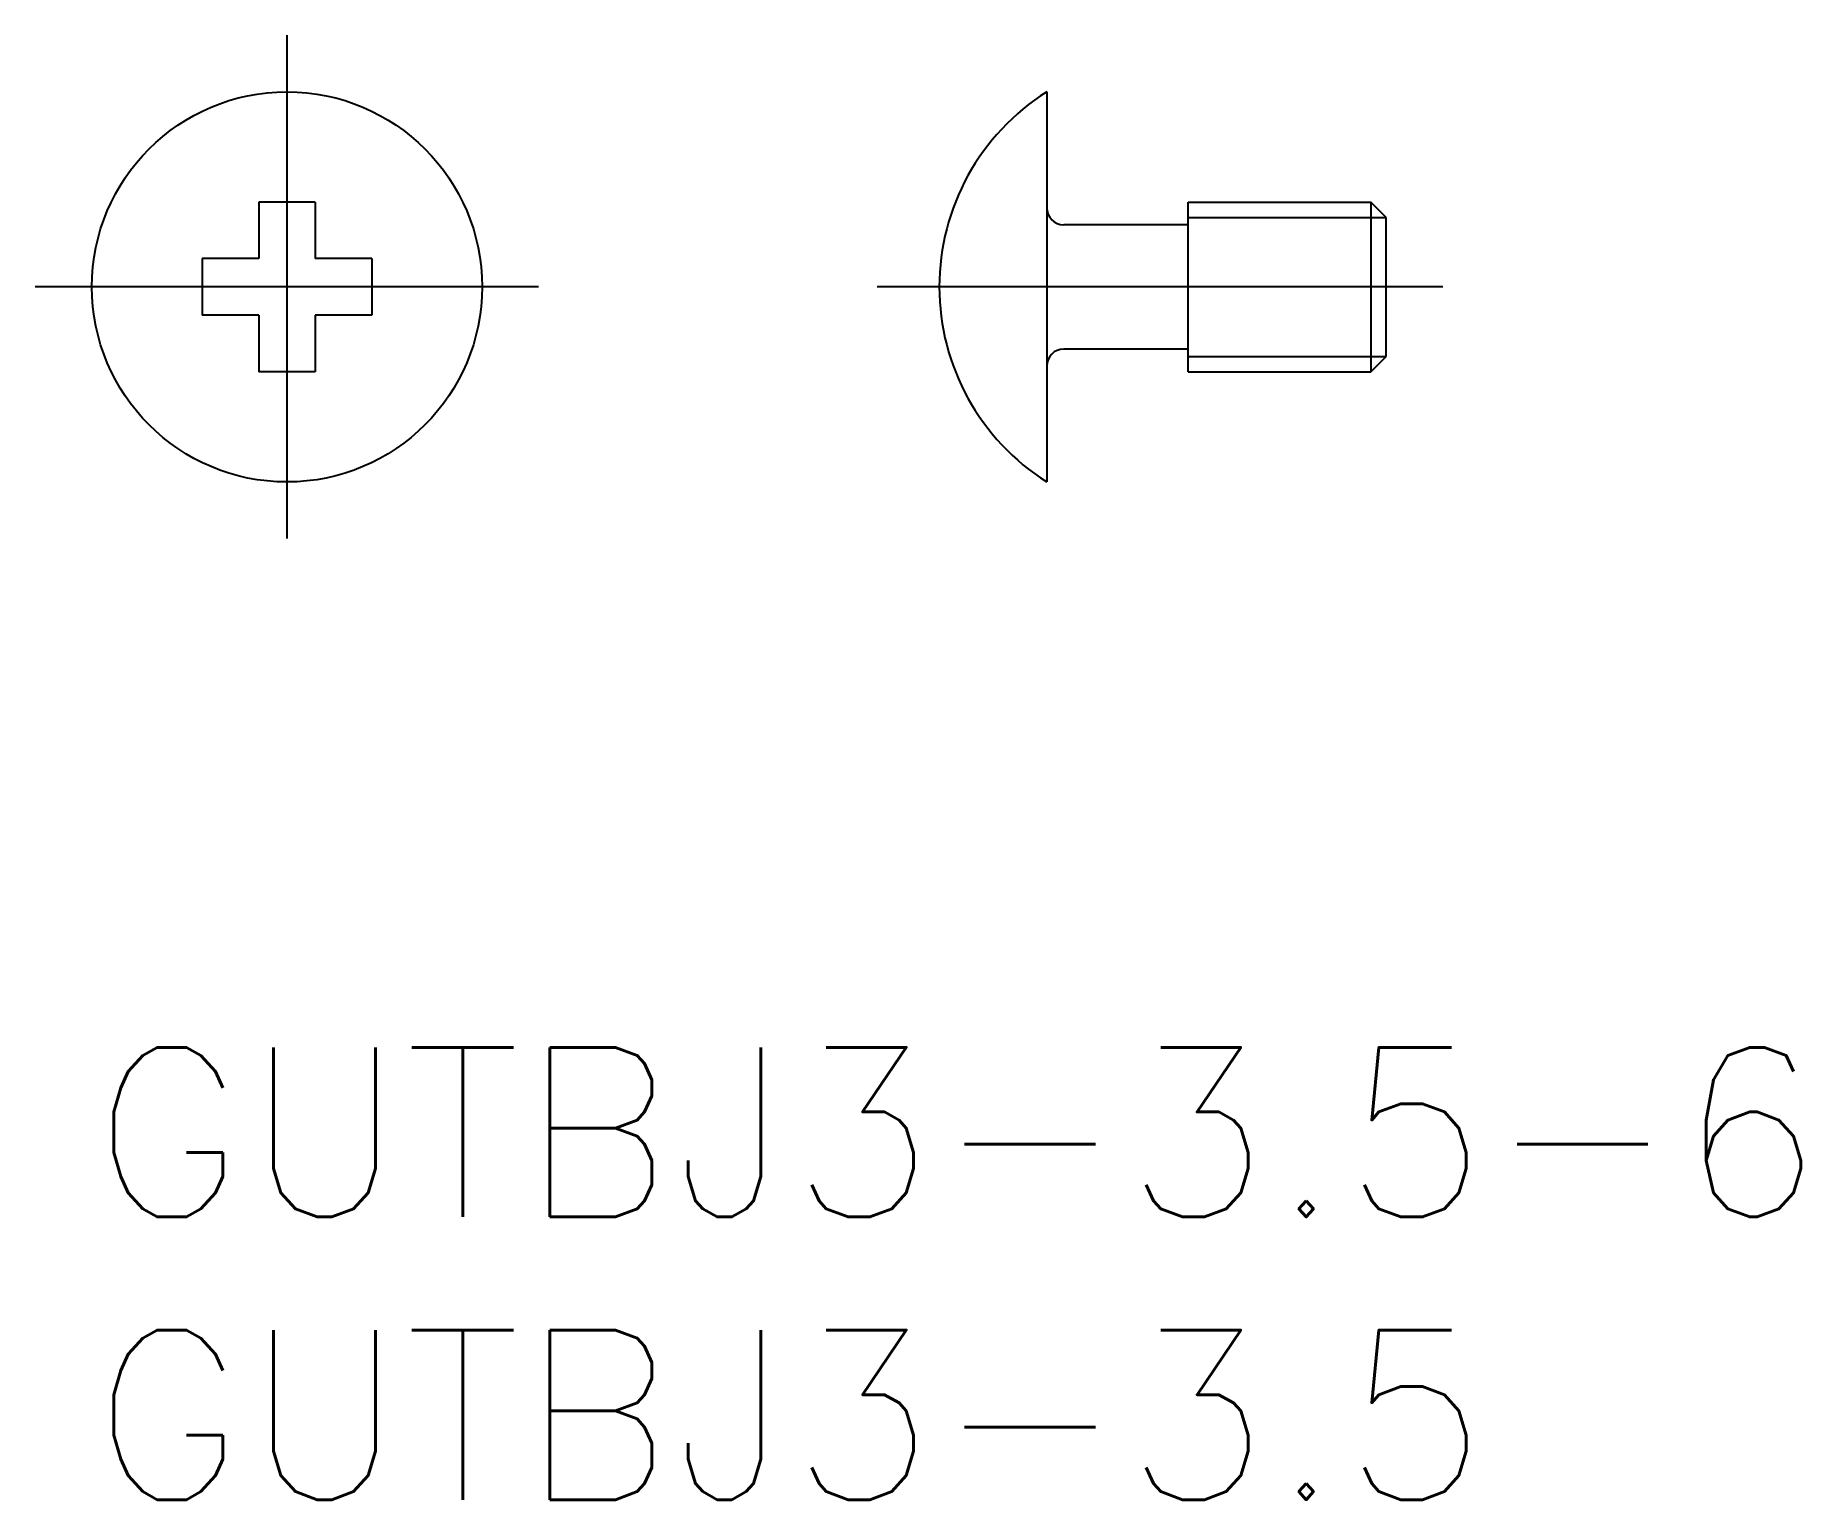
# Model space of a CAD drawing. Extents: x -1 to 30.2, y -8 to 17.9.
import ezdxf

# ---------------------------------------------------------------- set-up
doc = ezdxf.new("R2010")
doc.units = 0
doc.header["$LTSCALE"] = 0.5
doc.linetypes.add('CENTER', pattern=[50.8, 31.75, -6.35, 6.35, -6.35])
for name, color, linetype in [('MSM_CENTER', 1, 'CENTER'), ('MSM_CONTINUOUS', 7, 'CONTINUOUS'), ('MSM_NARROW', 5, 'CONTINUOUS'), ('MSM_PART_NUMBER', 7, 'CONTINUOUS')]:
    doc.layers.add(name, color=color, linetype=linetype)
doc.styles.get("Standard").update_dxf_attribs({"font": 'txt.shx', "height": 1, "bigfont": 'bigfont.shx'})

# ---------------------------------------------------------------- blocks, each defined once
blk = doc.blocks.new('*U2')
at = {"layer": 'MSM_PART_NUMBER'}
blk.add_text('GUTBJ3-3.5-6', height=3, dxfattribs=at).set_placement((0, -3))
blk = doc.blocks.new('*U3')
at = {"layer": 'MSM_PART_NUMBER'}
blk.add_text('GUTBJ3-3.5', height=3, dxfattribs=at).set_placement((0, -8))

msp = doc.modelspace()

# ---------------------------------------------------------------- linework, layer by layer
at = {"layer": 'MSM_CENTER'}
for p, q in [((3.45, 17.9), (3.45, 9)), ((7.9, 13.45), (-1, 13.45)), ((23.884, 13.45), (13.884, 13.45))]:
    msp.add_line(p, q, dxfattribs=at)
at = {"layer": 'MSM_CONTINUOUS'}
for p, q in [((16.884, 16.9), (16.884, 10)), ((2.95, 14.95), (2.95, 13.95)), ((3.95, 14.95), (2.95, 14.95)), ((3.95, 14.95), (3.95, 13.95)), ((19.384, 11.95), (19.384, 14.95)), ((19.384, 14.95), (22.614, 14.95)), ((22.884, 14.68), (22.614, 14.95)), ((22.614, 14.95), (22.614, 11.95)), ((22.884, 12.221), (22.884, 14.68)), ((19.384, 14.55), (17.184, 14.55)), ((1.95, 13.95), (1.95, 12.95)), ((2.95, 13.95), (1.95, 13.95)), ((4.95, 13.95), (3.95, 13.95)), ((4.95, 13.95), (4.95, 12.95)), ((2.95, 12.95), (1.95, 12.95)), ((2.95, 12.95), (2.95, 11.95)), ((4.95, 12.95), (3.95, 12.95)), ((3.95, 12.95), (3.95, 11.95)), ((19.384, 12.35), (17.184, 12.35)), ((22.614, 11.95), (22.884, 12.221)), ((3.95, 11.95), (2.95, 11.95)), ((19.384, 11.95), (22.614, 11.95))]:
    msp.add_line(p, q, dxfattribs=at)
msp.add_circle((3.45, 13.45), 3.45, dxfattribs=at)
for centre, radius, start, end in [((19.066, 13.45), 4.082, 122.3147, 237.6853), ((17.184, 14.85), 0.3, 180, 270), ((17.184, 12.05), 0.3, 90, 180)]:
    msp.add_arc(centre, radius, start, end, dxfattribs=at)
at = {"layer": 'MSM_NARROW'}
for p, q in [((19.384, 14.68), (22.884, 14.68)), ((19.384, 12.221), (22.884, 12.221))]:
    msp.add_line(p, q, dxfattribs=at)

# ---------------------------------------------------------------- block references
at = {"layer": 'MSM_CONTINUOUS'}
for name in ['*U2', '*U3']:
    msp.add_blockref(name, (0, 0), dxfattribs=at)

doc.saveas('drawing.dxf')
